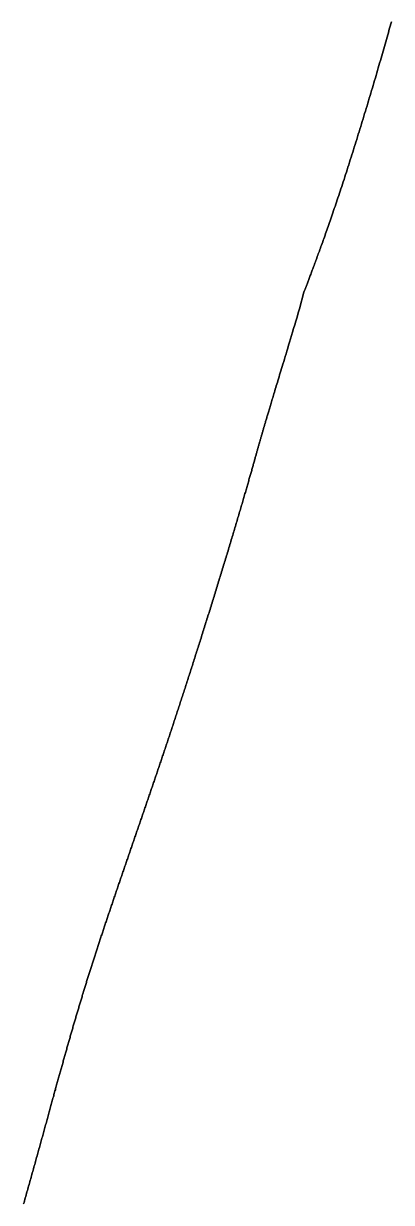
# Model space of a CAD drawing. Header units: inches. Extents: x 130170 to 284068, y 377793 to 804530.
# Drawn here: x 260343.7 to 260360, y 745347.3 to 745399.9 of the extents above; entities that cross this region are included whole.
import ezdxf

# ---------------------------------------------------------------- set-up
doc = ezdxf.new("R2010")
doc.units = ezdxf.units.IN
doc.header["$MEASUREMENT"] = 0
doc.layers.add('muni_il', color=7, linetype='Continuous')

msp = doc.modelspace()

# ---------------------------------------------------------------- linework, layer by layer
at = {"layer": 'muni_il'}
for points in [[(260343.675, 745347.283), (260343.694, 745347.35), (260343.713, 745347.417), (260343.732, 745347.483), (260343.75, 745347.549), (260343.769, 745347.616), (260343.788, 745347.682), (260343.806, 745347.748), (260343.825, 745347.814), (260343.843, 745347.88), (260343.862, 745347.945), (260343.88, 745348.011), (260343.898, 745348.076), (260343.917, 745348.142), (260343.935, 745348.207), (260343.953, 745348.272), (260343.971, 745348.337), (260343.989, 745348.401), (260344.007, 745348.466), (260344.025, 745348.53), (260344.043, 745348.595), (260344.061, 745348.659), (260344.079, 745348.723), (260344.097, 745348.787), (260344.115, 745348.851), (260344.132, 745348.914), (260344.15, 745348.978), (260344.168, 745349.041), (260344.185, 745349.104), (260344.203, 745349.167), (260344.22, 745349.23), (260344.238, 745349.293), (260344.255, 745349.355), (260344.272, 745349.418), (260344.29, 745349.48), (260344.307, 745349.542), (260344.324, 745349.604), (260344.341, 745349.666), (260344.358, 745349.727), (260344.375, 745349.789), (260344.392, 745349.85), (260344.409, 745349.911), (260344.426, 745349.972), (260344.443, 745350.033), (260344.459, 745350.093), (260344.476, 745350.154), (260344.493, 745350.214), (260344.509, 745350.274), (260344.526, 745350.334), (260344.542, 745350.394), (260344.559, 745350.453), (260344.575, 745350.513), (260344.591, 745350.572), (260344.608, 745350.631), (260344.624, 745350.69), (260344.64, 745350.748), (260344.656, 745350.807), (260344.672, 745350.865), (260344.688, 745350.923), (260344.704, 745350.981), (260344.72, 745351.039), (260344.736, 745351.096), (260344.752, 745351.154), (260344.767, 745351.211), (260344.783, 745351.268), (260344.799, 745351.325), (260344.814, 745351.382), (260344.83, 745351.438), (260344.845, 745351.494), (260344.861, 745351.551), (260344.876, 745351.606), (260344.892, 745351.662), (260344.907, 745351.718), (260344.922, 745351.773), (260344.937, 745351.829), (260344.952, 745351.884), (260344.968, 745351.938), (260344.983, 745351.993), (260344.998, 745352.048), (260345.013, 745352.102), (260345.027, 745352.156), (260345.042, 745352.21), (260345.057, 745352.264), (260345.072, 745352.317), (260345.087, 745352.371), (260345.101, 745352.424), (260345.116, 745352.477), (260345.131, 745352.53), (260345.145, 745352.583), (260345.16, 745352.636), (260345.174, 745352.688), (260345.189, 745352.74), (260345.203, 745352.792), (260345.218, 745352.844), (260345.232, 745352.896), (260345.246, 745352.947), (260345.26, 745352.999), (260345.275, 745353.05), (260345.289, 745353.101), (260345.303, 745353.152), (260345.317, 745353.203), (260345.331, 745353.254), (260345.345, 745353.304), (260345.359, 745353.354), (260345.373, 745353.405), (260345.387, 745353.455), (260345.401, 745353.504), (260345.415, 745353.554), (260345.429, 745353.604), (260345.442, 745353.653), (260345.456, 745353.702), (260345.47, 745353.751), (260345.484, 745353.8), (260345.497, 745353.849), (260345.511, 745353.898), (260345.525, 745353.946), (260345.538, 745353.995), (260345.552, 745354.043), (260345.565, 745354.092), (260345.579, 745354.14), (260345.593, 745354.187), (260345.606, 745354.235), (260345.62, 745354.283), (260345.633, 745354.331), (260345.647, 745354.378), (260345.66, 745354.425), (260345.673, 745354.473), (260345.687, 745354.52), (260345.7, 745354.567), (260345.713, 745354.614), (260345.727, 745354.66), (260345.74, 745354.707), (260345.754, 745354.754), (260345.767, 745354.8), (260345.78, 745354.847), (260345.794, 745354.893), (260345.807, 745354.939), (260345.82, 745354.986), (260345.834, 745355.032), (260345.847, 745355.078), (260345.86, 745355.124), (260345.873, 745355.169), (260345.887, 745355.215), (260345.9, 745355.261), (260345.913, 745355.307), (260345.927, 745355.352), (260345.94, 745355.398), (260345.953, 745355.443), (260345.966, 745355.488), (260345.98, 745355.534), (260345.993, 745355.579), (260346.006, 745355.624), (260346.02, 745355.669), (260346.033, 745355.714), (260346.046, 745355.76), (260346.059, 745355.805), (260346.073, 745355.85), (260346.086, 745355.894), (260346.099, 745355.939), (260346.113, 745355.984), (260346.126, 745356.029), (260346.14, 745356.074), (260346.153, 745356.119), (260346.166, 745356.164), (260346.18, 745356.208), (260346.193, 745356.253), (260346.207, 745356.298), (260346.22, 745356.343), (260346.234, 745356.387), (260346.247, 745356.432), (260346.261, 745356.477), (260346.274, 745356.521), (260346.288, 745356.566), (260346.302, 745356.611), (260346.315, 745356.655), (260346.329, 745356.7), (260346.343, 745356.745), (260346.356, 745356.79), (260346.37, 745356.834), (260346.384, 745356.879), (260346.398, 745356.924), (260346.412, 745356.969), (260346.425, 745357.014), (260346.439, 745357.058), (260346.453, 745357.103), (260346.467, 745357.148), (260346.481, 745357.193), (260346.495, 745357.238), (260346.509, 745357.283), (260346.523, 745357.328), (260346.537, 745357.373), (260346.551, 745357.418), (260346.566, 745357.464), (260346.58, 745357.509), (260346.594, 745357.554), (260346.608, 745357.599), (260346.623, 745357.645), (260346.637, 745357.69), (260346.651, 745357.736), (260346.666, 745357.781), (260346.68, 745357.827), (260346.695, 745357.873), (260346.709, 745357.918), (260346.724, 745357.964), (260346.739, 745358.01), (260346.753, 745358.056), (260346.768, 745358.102), (260346.783, 745358.148), (260346.798, 745358.194), (260346.812, 745358.24), (260346.827, 745358.286), (260346.842, 745358.333), (260346.857, 745358.379), (260346.872, 745358.425), (260346.887, 745358.472), (260346.903, 745358.519), (260346.918, 745358.565), (260346.933, 745358.612), (260346.948, 745358.659), (260346.963, 745358.706), (260346.979, 745358.753), (260346.994, 745358.8), (260347.009, 745358.847), (260347.025, 745358.894), (260347.04, 745358.942), (260347.056, 745358.989), (260347.072, 745359.037), (260347.087, 745359.084), (260347.103, 745359.132), (260347.119, 745359.18), (260347.134, 745359.228), (260347.15, 745359.276), (260347.166, 745359.323), (260347.182, 745359.372), (260347.198, 745359.42), (260347.214, 745359.468), (260347.23, 745359.517), (260347.246, 745359.565), (260347.262, 745359.614), (260347.278, 745359.662), (260347.295, 745359.711), (260347.311, 745359.76), (260347.327, 745359.809), (260347.343, 745359.857), (260347.36, 745359.907), (260347.376, 745359.956), (260347.393, 745360.005), (260347.409, 745360.054), (260347.426, 745360.104), (260347.442, 745360.153), (260347.459, 745360.203), (260347.475, 745360.252), (260347.492, 745360.302), (260347.509, 745360.352), (260347.526, 745360.401), (260347.542, 745360.452), (260347.559, 745360.501), (260347.576, 745360.552), (260347.593, 745360.602), (260347.61, 745360.652), (260347.627, 745360.702), (260347.644, 745360.753), (260347.661, 745360.803), (260347.678, 745360.854), (260347.695, 745360.904), (260347.712, 745360.955), (260347.73, 745361.006), (260347.747, 745361.056), (260347.764, 745361.107), (260347.781, 745361.158), (260347.799, 745361.209), (260347.816, 745361.26), (260347.833, 745361.311), (260347.851, 745361.362), (260347.868, 745361.413), (260347.886, 745361.465), (260347.903, 745361.516), (260347.92, 745361.567), (260347.938, 745361.619), (260347.956, 745361.67), (260347.973, 745361.722), (260347.991, 745361.773), (260348.008, 745361.825), (260348.026, 745361.876), (260348.043, 745361.928), (260348.061, 745361.979), (260348.079, 745362.031), (260348.096, 745362.083), (260348.114, 745362.135), (260348.132, 745362.186), (260348.15, 745362.238), (260348.167, 745362.29), (260348.185, 745362.342), (260348.203, 745362.394), (260348.22, 745362.446), (260348.238, 745362.498), (260348.256, 745362.55), (260348.274, 745362.602), (260348.292, 745362.654), (260348.31, 745362.705), (260348.327, 745362.758), (260348.345, 745362.809), (260348.363, 745362.862), (260348.381, 745362.914), (260348.399, 745362.966), (260348.417, 745363.018), (260348.434, 745363.07), (260348.452, 745363.122), (260348.47, 745363.174), (260348.488, 745363.226), (260348.506, 745363.278), (260348.524, 745363.33), (260348.542, 745363.382), (260348.56, 745363.434), (260348.577, 745363.486), (260348.595, 745363.538), (260348.613, 745363.59), (260348.631, 745363.642), (260348.649, 745363.694), (260348.667, 745363.746), (260348.684, 745363.798), (260348.702, 745363.85), (260348.72, 745363.902), (260348.738, 745363.954), (260348.756, 745364.006), (260348.774, 745364.057), (260348.791, 745364.109), (260348.809, 745364.161), (260348.827, 745364.213), (260348.845, 745364.265), (260348.862, 745364.317), (260348.88, 745364.368), (260348.898, 745364.42), (260348.916, 745364.472), (260348.934, 745364.524), (260348.951, 745364.575), (260348.969, 745364.627), (260348.987, 745364.679), (260349.004, 745364.73), (260349.022, 745364.782), (260349.04, 745364.834), (260349.057, 745364.885), (260349.075, 745364.937), (260349.093, 745364.988), (260349.11, 745365.04), (260349.128, 745365.091), (260349.145, 745365.143), (260349.163, 745365.194), (260349.181, 745365.246), (260349.198, 745365.297), (260349.216, 745365.348), (260349.233, 745365.4), (260349.251, 745365.451), (260349.269, 745365.503), (260349.286, 745365.554), (260349.304, 745365.605), (260349.321, 745365.657), (260349.339, 745365.708), (260349.356, 745365.76), (260349.374, 745365.811), (260349.391, 745365.862), (260349.409, 745365.914), (260349.426, 745365.965), (260349.444, 745366.016), (260349.461, 745366.068), (260349.479, 745366.119), (260349.496, 745366.171), (260349.513, 745366.222), (260349.531, 745366.273), (260349.548, 745366.325), (260349.566, 745366.376), (260349.583, 745366.428), (260349.601, 745366.479), (260349.618, 745366.531), (260349.636, 745366.582), (260349.653, 745366.634), (260349.671, 745366.686), (260349.688, 745366.738), (260349.706, 745366.789), (260349.723, 745366.841), (260349.741, 745366.893), (260349.758, 745366.945), (260349.776, 745366.997), (260349.793, 745367.049), (260349.811, 745367.101), (260349.828, 745367.153), (260349.846, 745367.205), (260349.863, 745367.257), (260349.881, 745367.31), (260349.898, 745367.362), (260349.916, 745367.415), (260349.934, 745367.467), (260349.951, 745367.52), (260349.969, 745367.573), (260349.987, 745367.626), (260350.004, 745367.679), (260350.022, 745367.732), (260350.04, 745367.785), (260350.058, 745367.838), (260350.075, 745367.891), (260350.093, 745367.945), (260350.111, 745367.999), (260350.129, 745368.052), (260350.147, 745368.106), (260350.165, 745368.16), (260350.183, 745368.214), (260350.201, 745368.269), (260350.219, 745368.323), (260350.237, 745368.378), (260350.255, 745368.432), (260350.273, 745368.487), (260350.291, 745368.542), (260350.31, 745368.598), (260350.328, 745368.653), (260350.346, 745368.708), (260350.365, 745368.764), (260350.383, 745368.82), (260350.402, 745368.876), (260350.42, 745368.932), (260350.439, 745368.989), (260350.457, 745369.045), (260350.476, 745369.102), (260350.495, 745369.159), (260350.513, 745369.216), (260350.532, 745369.274), (260350.551, 745369.331), (260350.57, 745369.389), (260350.589, 745369.447), (260350.608, 745369.505), (260350.627, 745369.564), (260350.646, 745369.622), (260350.665, 745369.681), (260350.684, 745369.74), (260350.704, 745369.799), (260350.723, 745369.859), (260350.742, 745369.919), (260350.762, 745369.979), (260350.782, 745370.039), (260350.801, 745370.1), (260350.821, 745370.16), (260350.841, 745370.221), (260350.86, 745370.282), (260350.88, 745370.344), (260350.9, 745370.406), (260350.92, 745370.468), (260350.94, 745370.53), (260350.96, 745370.592), (260350.981, 745370.655), (260351.001, 745370.718), (260351.021, 745370.781), (260351.041, 745370.844), (260351.062, 745370.908), (260351.082, 745370.972), (260351.103, 745371.036), (260351.124, 745371.1), (260351.144, 745371.165), (260351.165, 745371.23), (260351.186, 745371.295), (260351.207, 745371.361), (260351.228, 745371.426), (260351.249, 745371.492), (260351.27, 745371.558), (260351.291, 745371.625), (260351.312, 745371.691), (260351.333, 745371.758), (260351.355, 745371.825), (260351.376, 745371.893), (260351.398, 745371.96), (260351.419, 745372.028), (260351.441, 745372.096), (260351.462, 745372.164), (260351.484, 745372.233), (260351.506, 745372.302), (260351.527, 745372.371), (260351.549, 745372.44), (260351.571, 745372.509), (260351.593, 745372.579), (260351.615, 745372.649), (260351.637, 745372.719), (260351.659, 745372.789), (260351.681, 745372.859), (260351.703, 745372.93), (260351.726, 745373), (260351.748, 745373.071), (260351.77, 745373.143), (260351.793, 745373.214), (260351.815, 745373.285), (260351.837, 745373.357), (260351.86, 745373.429), (260351.882, 745373.5), (260351.904, 745373.572), (260351.927, 745373.644), (260351.949, 745373.717), (260351.972, 745373.789), (260351.994, 745373.862), (260352.017, 745373.934), (260352.04, 745374.007), (260352.062, 745374.08), (260352.085, 745374.152), (260352.107, 745374.225), (260352.13, 745374.298), (260352.152, 745374.371), (260352.175, 745374.444), (260352.198, 745374.517), (260352.22, 745374.59), (260352.243, 745374.664), (260352.265, 745374.737), (260352.288, 745374.81), (260352.31, 745374.883), (260352.333, 745374.956), (260352.355, 745375.03), (260352.378, 745375.103), (260352.4, 745375.176), (260352.422, 745375.249), (260352.445, 745375.322), (260352.467, 745375.395), (260352.489, 745375.467), (260352.511, 745375.54), (260352.533, 745375.613), (260352.555, 745375.685), (260352.577, 745375.758), (260352.599, 745375.83), (260352.621, 745375.902), (260352.643, 745375.974), (260352.665, 745376.046), (260352.687, 745376.117), (260352.708, 745376.189), (260352.73, 745376.26), (260352.751, 745376.331), (260352.773, 745376.402), (260352.794, 745376.472), (260352.815, 745376.543), (260352.836, 745376.613), (260352.857, 745376.683), (260352.878, 745376.752), (260352.899, 745376.822), (260352.92, 745376.891), (260352.94, 745376.96), (260352.961, 745377.028), (260352.981, 745377.096), (260353.001, 745377.164), (260353.022, 745377.232), (260353.042, 745377.299), (260353.061, 745377.365), (260353.081, 745377.432), (260353.101, 745377.498), (260353.12, 745377.564), (260353.14, 745377.629), (260353.159, 745377.694), (260353.178, 745377.758), (260353.197, 745377.822), (260353.216, 745377.886), (260353.235, 745377.949), (260353.253, 745378.012), (260353.271, 745378.075), (260353.29, 745378.137), (260353.308, 745378.198), (260353.326, 745378.259), (260353.343, 745378.32), (260353.361, 745378.38), (260353.379, 745378.439), (260353.396, 745378.499), (260353.413, 745378.557), (260353.43, 745378.615), (260353.447, 745378.673), (260353.463, 745378.73), (260353.48, 745378.787), (260353.496, 745378.843), (260353.512, 745378.898), (260353.528, 745378.954), (260353.544, 745379.008), (260353.56, 745379.062), (260353.575, 745379.116), (260353.591, 745379.169), (260353.606, 745379.221), (260353.621, 745379.273), (260353.635, 745379.325), (260353.65, 745379.376), (260353.665, 745379.426), (260353.679, 745379.476), (260353.693, 745379.525), (260353.707, 745379.574), (260353.721, 745379.623), (260353.735, 745379.671), (260353.748, 745379.718), (260353.762, 745379.765), (260353.775, 745379.811), (260353.788, 745379.857), (260353.801, 745379.902), (260353.814, 745379.947), (260353.826, 745379.991), (260353.838, 745380.035), (260353.851, 745380.079), (260353.863, 745380.122), (260353.875, 745380.164), (260353.887, 745380.206), (260353.899, 745380.248), (260353.91, 745380.289), (260353.922, 745380.33), (260353.933, 745380.37), (260353.945, 745380.41), (260353.956, 745380.45), (260353.967, 745380.489), (260353.978, 745380.528), (260353.989, 745380.566), (260353.999, 745380.604), (260354.01, 745380.642), (260354.021, 745380.68), (260354.031, 745380.717), (260354.041, 745380.753), (260354.052, 745380.79), (260354.062, 745380.826), (260354.072, 745380.862), (260354.082, 745380.898), (260354.092, 745380.933), (260354.102, 745380.969), (260354.112, 745381.004), (260354.122, 745381.039), (260354.132, 745381.074), (260354.142, 745381.108), (260354.151, 745381.143), (260354.161, 745381.177), (260354.171, 745381.211), (260354.18, 745381.246), (260354.19, 745381.28), (260354.2, 745381.314), (260354.209, 745381.348), (260354.219, 745381.382), (260354.229, 745381.416), (260354.238, 745381.45), (260354.248, 745381.484), (260354.258, 745381.518), (260354.268, 745381.552), (260354.278, 745381.587), (260354.288, 745381.621), (260354.297, 745381.656), (260354.308, 745381.69), (260354.318, 745381.725), (260354.328, 745381.76), (260354.338, 745381.796), (260354.348, 745381.831), (260354.359, 745381.867), (260354.369, 745381.903), (260354.38, 745381.94), (260354.391, 745381.977), (260354.402, 745382.014), (260354.413, 745382.052), (260354.424, 745382.09), (260354.435, 745382.128), (260354.447, 745382.167), (260354.458, 745382.207), (260354.47, 745382.247), (260354.482, 745382.287), (260354.494, 745382.329), (260354.507, 745382.371), (260354.519, 745382.413), (260354.532, 745382.456), (260354.545, 745382.5), (260354.559, 745382.545), (260354.572, 745382.591), (260354.586, 745382.637), (260354.6, 745382.685), (260354.615, 745382.733), (260354.63, 745382.782), (260354.645, 745382.833), (260354.66, 745382.884), (260354.676, 745382.937), (260354.692, 745382.991), (260354.709, 745383.045), (260354.726, 745383.102), (260354.743, 745383.16), (260354.761, 745383.219), (260354.78, 745383.28), (260354.798, 745383.342), (260354.818, 745383.406), (260354.838, 745383.472), (260354.858, 745383.539), (260354.879, 745383.609), (260354.901, 745383.68), (260354.923, 745383.753), (260354.946, 745383.829), (260354.969, 745383.907), (260354.994, 745383.987), (260355.019, 745384.07), (260355.045, 745384.156), (260355.071, 745384.244), (260355.099, 745384.335), (260355.128, 745384.429), (260355.157, 745384.527), (260355.187, 745384.627), (260355.219, 745384.731), (260355.251, 745384.839), (260355.285, 745384.95), (260355.32, 745385.065), (260355.356, 745385.185), (260355.393, 745385.308), (260355.432, 745385.436), (260355.472, 745385.569), (260355.513, 745385.707), (260355.556, 745385.849), (260355.6, 745385.997), (260355.646, 745386.151), (260355.694, 745386.31), (260355.743, 745386.475), (260355.794, 745386.646), (260355.847, 745386.824), (260355.902, 745387.009), (260355.959, 745387.2), (260356.154, 745387.943), (260356.178, 745388.007), (260356.191, 745388.041), (260356.204, 745388.076), (260356.218, 745388.111), (260356.231, 745388.147), (260356.245, 745388.185), (260356.26, 745388.223), (260356.275, 745388.261), (260356.289, 745388.3), (260356.305, 745388.34), (260356.32, 745388.381), (260356.336, 745388.422), (260356.352, 745388.464), (260356.368, 745388.507), (260356.384, 745388.55), (260356.401, 745388.594), (260356.418, 745388.639), (260356.435, 745388.684), (260356.453, 745388.73), (260356.47, 745388.777), (260356.488, 745388.824), (260356.507, 745388.872), (260356.525, 745388.921), (260356.544, 745388.971), (260356.563, 745389.022), (260356.582, 745389.073), (260356.602, 745389.126), (260356.622, 745389.179), (260356.642, 745389.233), (260356.663, 745389.289), (260356.684, 745389.345), (260356.705, 745389.402), (260356.726, 745389.46), (260356.748, 745389.52), (260356.771, 745389.58), (260356.793, 745389.641), (260356.816, 745389.704), (260356.839, 745389.768), (260356.863, 745389.833), (260356.887, 745389.899), (260356.911, 745389.966), (260356.936, 745390.035), (260356.961, 745390.105), (260356.987, 745390.175), (260357.012, 745390.248), (260357.039, 745390.321), (260357.065, 745390.396), (260357.092, 745390.472), (260357.119, 745390.549), (260357.147, 745390.627), (260357.175, 745390.707), (260357.203, 745390.788), (260357.232, 745390.87), (260357.261, 745390.953), (260357.29, 745391.038), (260357.32, 745391.124), (260357.35, 745391.211), (260357.38, 745391.299), (260357.411, 745391.389), (260357.442, 745391.48), (260357.473, 745391.572), (260357.504, 745391.664), (260357.536, 745391.759), (260357.568, 745391.854), (260357.6, 745391.95), (260357.633, 745392.047), (260357.666, 745392.146), (260357.699, 745392.245), (260357.732, 745392.346), (260357.766, 745392.447), (260357.8, 745392.55), (260357.833, 745392.653), (260357.868, 745392.757), (260357.902, 745392.862), (260357.936, 745392.968), (260357.971, 745393.074), (260358.006, 745393.182), (260358.041, 745393.29), (260358.076, 745393.398), (260358.111, 745393.508), (260358.146, 745393.618), (260358.181, 745393.728), (260358.217, 745393.84), (260358.252, 745393.951), (260358.288, 745394.064), (260358.323, 745394.176), (260358.359, 745394.289), (260358.395, 745394.403), (260358.43, 745394.517), (260358.466, 745394.631), (260358.502, 745394.745), (260358.537, 745394.86), (260358.573, 745394.975), (260358.608, 745395.09), (260358.644, 745395.205), (260358.679, 745395.321), (260358.715, 745395.436), (260358.75, 745395.551), (260358.785, 745395.667), (260358.821, 745395.782), (260358.855, 745395.898), (260358.891, 745396.013), (260358.925, 745396.128), (260358.96, 745396.243), (260358.995, 745396.358), (260359.029, 745396.473), (260359.063, 745396.588), (260359.097, 745396.702), (260359.131, 745396.816), (260359.165, 745396.93), (260359.199, 745397.043), (260359.232, 745397.156), (260359.265, 745397.268), (260359.298, 745397.381), (260359.331, 745397.492), (260359.363, 745397.604), (260359.396, 745397.715), (260359.428, 745397.825), (260359.46, 745397.935), (260359.491, 745398.044), (260359.523, 745398.153), (260359.554, 745398.261), (260359.585, 745398.368), (260359.616, 745398.475), (260359.646, 745398.582), (260359.676, 745398.687), (260359.706, 745398.792), (260359.736, 745398.897), (260359.765, 745399), (260359.795, 745399.103), (260359.824, 745399.206), (260359.852, 745399.307), (260359.88, 745399.408), (260359.909, 745399.508), (260359.936, 745399.607), (260359.964, 745399.706), (260359.991, 745399.804), (260360.018, 745399.901), (260360.045, 745399.997)], [(260360.045, 745399.997), (260360.018, 745399.901), (260359.991, 745399.804), (260359.964, 745399.706), (260359.936, 745399.607), (260359.909, 745399.508), (260359.88, 745399.408), (260359.852, 745399.307), (260359.824, 745399.206), (260359.795, 745399.103), (260359.765, 745399), (260359.736, 745398.897), (260359.706, 745398.792), (260359.676, 745398.687), (260359.646, 745398.582), (260359.616, 745398.475), (260359.585, 745398.368), (260359.554, 745398.261), (260359.523, 745398.153), (260359.491, 745398.044), (260359.46, 745397.935), (260359.428, 745397.825), (260359.396, 745397.715), (260359.363, 745397.604), (260359.331, 745397.492), (260359.298, 745397.381), (260359.265, 745397.268), (260359.232, 745397.156), (260359.199, 745397.043), (260359.165, 745396.93), (260359.131, 745396.816), (260359.097, 745396.702), (260359.063, 745396.588), (260359.029, 745396.473), (260358.995, 745396.358), (260358.96, 745396.243), (260358.925, 745396.128), (260358.891, 745396.013), (260358.855, 745395.898), (260358.821, 745395.782), (260358.785, 745395.667), (260358.75, 745395.551), (260358.715, 745395.436), (260358.679, 745395.321), (260358.644, 745395.205), (260358.608, 745395.09), (260358.573, 745394.975), (260358.537, 745394.86), (260358.502, 745394.745), (260358.466, 745394.631), (260358.43, 745394.517), (260358.395, 745394.403), (260358.359, 745394.289), (260358.323, 745394.176), (260358.288, 745394.064), (260358.252, 745393.951), (260358.217, 745393.84), (260358.181, 745393.728), (260358.146, 745393.618), (260358.111, 745393.508), (260358.076, 745393.398), (260358.041, 745393.29), (260358.006, 745393.182), (260357.971, 745393.074), (260357.936, 745392.968), (260357.902, 745392.862), (260357.868, 745392.757), (260357.833, 745392.653), (260357.8, 745392.55), (260357.766, 745392.447), (260357.732, 745392.346), (260357.699, 745392.245), (260357.666, 745392.146), (260357.633, 745392.047), (260357.6, 745391.95), (260357.568, 745391.854), (260357.536, 745391.759), (260357.504, 745391.664), (260357.473, 745391.572), (260357.442, 745391.48), (260357.411, 745391.389), (260357.38, 745391.299), (260357.35, 745391.211), (260357.32, 745391.124), (260357.29, 745391.038), (260357.261, 745390.953), (260357.232, 745390.87), (260357.203, 745390.788), (260357.175, 745390.707), (260357.147, 745390.627), (260357.119, 745390.549), (260357.092, 745390.472), (260357.065, 745390.396), (260357.039, 745390.321), (260357.012, 745390.248), (260356.987, 745390.175), (260356.961, 745390.105), (260356.936, 745390.035), (260356.911, 745389.966), (260356.887, 745389.899), (260356.863, 745389.833), (260356.839, 745389.768), (260356.816, 745389.704), (260356.793, 745389.641), (260356.771, 745389.58), (260356.748, 745389.52), (260356.726, 745389.46), (260356.705, 745389.402), (260356.684, 745389.345), (260356.663, 745389.289), (260356.642, 745389.233), (260356.622, 745389.179), (260356.602, 745389.126), (260356.582, 745389.073), (260356.563, 745389.022), (260356.544, 745388.971), (260356.525, 745388.921), (260356.507, 745388.872), (260356.488, 745388.824), (260356.47, 745388.777), (260356.453, 745388.73), (260356.435, 745388.684), (260356.418, 745388.639), (260356.401, 745388.594), (260356.384, 745388.55), (260356.368, 745388.507), (260356.352, 745388.464), (260356.336, 745388.422), (260356.32, 745388.381), (260356.305, 745388.34), (260356.289, 745388.3), (260356.275, 745388.261), (260356.26, 745388.223), (260356.245, 745388.185), (260356.231, 745388.147), (260356.218, 745388.111), (260356.204, 745388.076), (260356.191, 745388.041), (260356.178, 745388.007), (260356.154, 745387.943), (260355.959, 745387.2), (260355.902, 745387.009), (260355.847, 745386.824), (260355.794, 745386.646), (260355.743, 745386.475), (260355.694, 745386.31), (260355.646, 745386.151), (260355.6, 745385.997), (260355.556, 745385.849), (260355.513, 745385.707), (260355.472, 745385.569), (260355.432, 745385.436), (260355.393, 745385.308), (260355.356, 745385.185), (260355.32, 745385.065), (260355.285, 745384.95), (260355.251, 745384.839), (260355.219, 745384.731), (260355.187, 745384.627), (260355.157, 745384.527), (260355.128, 745384.429), (260355.099, 745384.335), (260355.071, 745384.244), (260355.045, 745384.156), (260355.019, 745384.07), (260354.994, 745383.987), (260354.969, 745383.907), (260354.946, 745383.829), (260354.923, 745383.753), (260354.901, 745383.68), (260354.879, 745383.609), (260354.858, 745383.539), (260354.838, 745383.472), (260354.818, 745383.406), (260354.798, 745383.342), (260354.78, 745383.28), (260354.761, 745383.219), (260354.743, 745383.16), (260354.726, 745383.102), (260354.709, 745383.045), (260354.692, 745382.991), (260354.676, 745382.937), (260354.66, 745382.884), (260354.645, 745382.833), (260354.63, 745382.782), (260354.615, 745382.733), (260354.6, 745382.685), (260354.586, 745382.637), (260354.572, 745382.591), (260354.559, 745382.545), (260354.545, 745382.5), (260354.532, 745382.456), (260354.519, 745382.413), (260354.507, 745382.371), (260354.494, 745382.329), (260354.482, 745382.287), (260354.47, 745382.247), (260354.458, 745382.207), (260354.447, 745382.167), (260354.435, 745382.128), (260354.424, 745382.09), (260354.413, 745382.052), (260354.402, 745382.014), (260354.391, 745381.977), (260354.38, 745381.94), (260354.369, 745381.903), (260354.359, 745381.867), (260354.348, 745381.831), (260354.338, 745381.796), (260354.328, 745381.76), (260354.318, 745381.725), (260354.308, 745381.69), (260354.297, 745381.656), (260354.288, 745381.621), (260354.278, 745381.587), (260354.268, 745381.552), (260354.258, 745381.518), (260354.248, 745381.484), (260354.238, 745381.45), (260354.229, 745381.416), (260354.219, 745381.382), (260354.209, 745381.348), (260354.2, 745381.314), (260354.19, 745381.28), (260354.18, 745381.246), (260354.171, 745381.211), (260354.161, 745381.177), (260354.151, 745381.143), (260354.142, 745381.108), (260354.132, 745381.074), (260354.122, 745381.039), (260354.112, 745381.004), (260354.102, 745380.969), (260354.092, 745380.933), (260354.082, 745380.898), (260354.072, 745380.862), (260354.062, 745380.826), (260354.052, 745380.79), (260354.041, 745380.753), (260354.031, 745380.717), (260354.021, 745380.68), (260354.01, 745380.642), (260353.999, 745380.604), (260353.989, 745380.566), (260353.978, 745380.528), (260353.967, 745380.489), (260353.956, 745380.45), (260353.945, 745380.41), (260353.933, 745380.37), (260353.922, 745380.33), (260353.91, 745380.289), (260353.899, 745380.248), (260353.887, 745380.206), (260353.875, 745380.164), (260353.863, 745380.122), (260353.851, 745380.079), (260353.838, 745380.035), (260353.826, 745379.991), (260353.814, 745379.947), (260353.801, 745379.902), (260353.788, 745379.857), (260353.775, 745379.811), (260353.762, 745379.765), (260353.748, 745379.718), (260353.735, 745379.671), (260353.721, 745379.623), (260353.707, 745379.574), (260353.693, 745379.525), (260353.679, 745379.476), (260353.665, 745379.426), (260353.65, 745379.376), (260353.635, 745379.325), (260353.621, 745379.273), (260353.606, 745379.221), (260353.591, 745379.169), (260353.575, 745379.116), (260353.56, 745379.062), (260353.544, 745379.008), (260353.528, 745378.954), (260353.512, 745378.898), (260353.496, 745378.843), (260353.48, 745378.787), (260353.463, 745378.73), (260353.447, 745378.673), (260353.43, 745378.615), (260353.413, 745378.557), (260353.396, 745378.499), (260353.379, 745378.439), (260353.361, 745378.38), (260353.343, 745378.32), (260353.326, 745378.259), (260353.308, 745378.198), (260353.29, 745378.137), (260353.271, 745378.075), (260353.253, 745378.012), (260353.235, 745377.949), (260353.216, 745377.886), (260353.197, 745377.822), (260353.178, 745377.758), (260353.159, 745377.694), (260353.14, 745377.629), (260353.12, 745377.564), (260353.101, 745377.498), (260353.081, 745377.432), (260353.061, 745377.365), (260353.042, 745377.299), (260353.022, 745377.232), (260353.001, 745377.164), (260352.981, 745377.096), (260352.961, 745377.028), (260352.94, 745376.96), (260352.92, 745376.891), (260352.899, 745376.822), (260352.878, 745376.752), (260352.857, 745376.683), (260352.836, 745376.613), (260352.815, 745376.543), (260352.794, 745376.472), (260352.773, 745376.402), (260352.751, 745376.331), (260352.73, 745376.26), (260352.708, 745376.189), (260352.687, 745376.117), (260352.665, 745376.046), (260352.643, 745375.974), (260352.621, 745375.902), (260352.599, 745375.83), (260352.577, 745375.758), (260352.555, 745375.685), (260352.533, 745375.613), (260352.511, 745375.54), (260352.489, 745375.467), (260352.467, 745375.395), (260352.445, 745375.322), (260352.422, 745375.249), (260352.4, 745375.176), (260352.378, 745375.103), (260352.355, 745375.03), (260352.333, 745374.956), (260352.31, 745374.883), (260352.288, 745374.81), (260352.265, 745374.737), (260352.243, 745374.664), (260352.22, 745374.59), (260352.198, 745374.517), (260352.175, 745374.444), (260352.152, 745374.371), (260352.13, 745374.298), (260352.107, 745374.225), (260352.085, 745374.152), (260352.062, 745374.08), (260352.04, 745374.007), (260352.017, 745373.934), (260351.994, 745373.862), (260351.972, 745373.789), (260351.949, 745373.717), (260351.927, 745373.644), (260351.904, 745373.572), (260351.882, 745373.5), (260351.86, 745373.429), (260351.837, 745373.357), (260351.815, 745373.285), (260351.793, 745373.214), (260351.77, 745373.143), (260351.748, 745373.071), (260351.726, 745373), (260351.703, 745372.93), (260351.681, 745372.859), (260351.659, 745372.789), (260351.637, 745372.719), (260351.615, 745372.649), (260351.593, 745372.579), (260351.571, 745372.509), (260351.549, 745372.44), (260351.527, 745372.371), (260351.506, 745372.302), (260351.484, 745372.233), (260351.462, 745372.164), (260351.441, 745372.096), (260351.419, 745372.028), (260351.398, 745371.96), (260351.376, 745371.893), (260351.355, 745371.825), (260351.333, 745371.758), (260351.312, 745371.691), (260351.291, 745371.625), (260351.27, 745371.558), (260351.249, 745371.492), (260351.228, 745371.426), (260351.207, 745371.361), (260351.186, 745371.295), (260351.165, 745371.23), (260351.144, 745371.165), (260351.124, 745371.1), (260351.103, 745371.036), (260351.082, 745370.972), (260351.062, 745370.908), (260351.041, 745370.844), (260351.021, 745370.781), (260351.001, 745370.718), (260350.981, 745370.655), (260350.96, 745370.592), (260350.94, 745370.53), (260350.92, 745370.468), (260350.9, 745370.406), (260350.88, 745370.344), (260350.86, 745370.282), (260350.841, 745370.221), (260350.821, 745370.16), (260350.801, 745370.1), (260350.782, 745370.039), (260350.762, 745369.979), (260350.742, 745369.919), (260350.723, 745369.859), (260350.704, 745369.799), (260350.684, 745369.74), (260350.665, 745369.681), (260350.646, 745369.622), (260350.627, 745369.564), (260350.608, 745369.505), (260350.589, 745369.447), (260350.57, 745369.389), (260350.551, 745369.331), (260350.532, 745369.274), (260350.513, 745369.216), (260350.495, 745369.159), (260350.476, 745369.102), (260350.457, 745369.045), (260350.439, 745368.989), (260350.42, 745368.932), (260350.402, 745368.876), (260350.383, 745368.82), (260350.365, 745368.764), (260350.346, 745368.708), (260350.328, 745368.653), (260350.31, 745368.598), (260350.291, 745368.542), (260350.273, 745368.487), (260350.255, 745368.432), (260350.237, 745368.378), (260350.219, 745368.323), (260350.201, 745368.269), (260350.183, 745368.214), (260350.165, 745368.16), (260350.147, 745368.106), (260350.129, 745368.052), (260350.111, 745367.999), (260350.093, 745367.945), (260350.075, 745367.891), (260350.058, 745367.838), (260350.04, 745367.785), (260350.022, 745367.732), (260350.004, 745367.679), (260349.987, 745367.626), (260349.969, 745367.573), (260349.951, 745367.52), (260349.934, 745367.467), (260349.916, 745367.415), (260349.898, 745367.362), (260349.881, 745367.31), (260349.863, 745367.257), (260349.846, 745367.205), (260349.828, 745367.153), (260349.811, 745367.101), (260349.793, 745367.049), (260349.776, 745366.997), (260349.758, 745366.945), (260349.741, 745366.893), (260349.723, 745366.841), (260349.706, 745366.789), (260349.688, 745366.738), (260349.671, 745366.686), (260349.653, 745366.634), (260349.636, 745366.582), (260349.618, 745366.531), (260349.601, 745366.479), (260349.583, 745366.428), (260349.566, 745366.376), (260349.548, 745366.325), (260349.531, 745366.273), (260349.513, 745366.222), (260349.496, 745366.171), (260349.479, 745366.119), (260349.461, 745366.068), (260349.444, 745366.016), (260349.426, 745365.965), (260349.409, 745365.914), (260349.391, 745365.862), (260349.374, 745365.811), (260349.356, 745365.76), (260349.339, 745365.708), (260349.321, 745365.657), (260349.304, 745365.605), (260349.286, 745365.554), (260349.269, 745365.503), (260349.251, 745365.451), (260349.233, 745365.4), (260349.216, 745365.348), (260349.198, 745365.297), (260349.181, 745365.246), (260349.163, 745365.194), (260349.145, 745365.143), (260349.128, 745365.091), (260349.11, 745365.04), (260349.093, 745364.988), (260349.075, 745364.937), (260349.057, 745364.885), (260349.04, 745364.834), (260349.022, 745364.782), (260349.004, 745364.73), (260348.987, 745364.679), (260348.969, 745364.627), (260348.951, 745364.575), (260348.934, 745364.524), (260348.916, 745364.472), (260348.898, 745364.42), (260348.88, 745364.368), (260348.862, 745364.317), (260348.845, 745364.265), (260348.827, 745364.213), (260348.809, 745364.161), (260348.791, 745364.109), (260348.774, 745364.057), (260348.756, 745364.006), (260348.738, 745363.954), (260348.72, 745363.902), (260348.702, 745363.85), (260348.684, 745363.798), (260348.667, 745363.746), (260348.649, 745363.694), (260348.631, 745363.642), (260348.613, 745363.59), (260348.595, 745363.538), (260348.577, 745363.486), (260348.56, 745363.434), (260348.542, 745363.382), (260348.524, 745363.33), (260348.506, 745363.278), (260348.488, 745363.226), (260348.47, 745363.174), (260348.452, 745363.122), (260348.434, 745363.07), (260348.417, 745363.018), (260348.399, 745362.966), (260348.381, 745362.914), (260348.363, 745362.862), (260348.345, 745362.809), (260348.327, 745362.758), (260348.31, 745362.705), (260348.292, 745362.654), (260348.274, 745362.602), (260348.256, 745362.55), (260348.238, 745362.498), (260348.22, 745362.446), (260348.203, 745362.394), (260348.185, 745362.342), (260348.167, 745362.29), (260348.15, 745362.238), (260348.132, 745362.186), (260348.114, 745362.135), (260348.096, 745362.083), (260348.079, 745362.031), (260348.061, 745361.979), (260348.043, 745361.928), (260348.026, 745361.876), (260348.008, 745361.825), (260347.991, 745361.773), (260347.973, 745361.722), (260347.956, 745361.67), (260347.938, 745361.619), (260347.92, 745361.567), (260347.903, 745361.516), (260347.886, 745361.465), (260347.868, 745361.413), (260347.851, 745361.362), (260347.833, 745361.311), (260347.816, 745361.26), (260347.799, 745361.209), (260347.781, 745361.158), (260347.764, 745361.107), (260347.747, 745361.056), (260347.73, 745361.006), (260347.712, 745360.955), (260347.695, 745360.904), (260347.678, 745360.854), (260347.661, 745360.803), (260347.644, 745360.753), (260347.627, 745360.702), (260347.61, 745360.652), (260347.593, 745360.602), (260347.576, 745360.552), (260347.559, 745360.501), (260347.542, 745360.452), (260347.526, 745360.401), (260347.509, 745360.352), (260347.492, 745360.302), (260347.475, 745360.252), (260347.459, 745360.203), (260347.442, 745360.153), (260347.426, 745360.104), (260347.409, 745360.054), (260347.393, 745360.005), (260347.376, 745359.956), (260347.36, 745359.907), (260347.343, 745359.857), (260347.327, 745359.809), (260347.311, 745359.76), (260347.295, 745359.711), (260347.278, 745359.662), (260347.262, 745359.614), (260347.246, 745359.565), (260347.23, 745359.517), (260347.214, 745359.468), (260347.198, 745359.42), (260347.182, 745359.372), (260347.166, 745359.323), (260347.15, 745359.276), (260347.134, 745359.228), (260347.119, 745359.18), (260347.103, 745359.132), (260347.087, 745359.084), (260347.072, 745359.037), (260347.056, 745358.989), (260347.04, 745358.942), (260347.025, 745358.894), (260347.009, 745358.847), (260346.994, 745358.8), (260346.979, 745358.753), (260346.963, 745358.706), (260346.948, 745358.659), (260346.933, 745358.612), (260346.918, 745358.565), (260346.903, 745358.519), (260346.887, 745358.472), (260346.872, 745358.425), (260346.857, 745358.379), (260346.842, 745358.333), (260346.827, 745358.286), (260346.812, 745358.24), (260346.798, 745358.194), (260346.783, 745358.148), (260346.768, 745358.102), (260346.753, 745358.056), (260346.739, 745358.01), (260346.724, 745357.964), (260346.709, 745357.918), (260346.695, 745357.873), (260346.68, 745357.827), (260346.666, 745357.781), (260346.651, 745357.736), (260346.637, 745357.69), (260346.623, 745357.645), (260346.608, 745357.599), (260346.594, 745357.554), (260346.58, 745357.509), (260346.566, 745357.464), (260346.551, 745357.418), (260346.537, 745357.373), (260346.523, 745357.328), (260346.509, 745357.283), (260346.495, 745357.238), (260346.481, 745357.193), (260346.467, 745357.148), (260346.453, 745357.103), (260346.439, 745357.058), (260346.425, 745357.014), (260346.412, 745356.969), (260346.398, 745356.924), (260346.384, 745356.879), (260346.37, 745356.834), (260346.356, 745356.79), (260346.343, 745356.745), (260346.329, 745356.7), (260346.315, 745356.655), (260346.302, 745356.611), (260346.288, 745356.566), (260346.274, 745356.521), (260346.261, 745356.477), (260346.247, 745356.432), (260346.234, 745356.387), (260346.22, 745356.343), (260346.207, 745356.298), (260346.193, 745356.253), (260346.18, 745356.208), (260346.166, 745356.164), (260346.153, 745356.119), (260346.14, 745356.074), (260346.126, 745356.029), (260346.113, 745355.984), (260346.099, 745355.939), (260346.086, 745355.894), (260346.073, 745355.85), (260346.059, 745355.805), (260346.046, 745355.76), (260346.033, 745355.714), (260346.02, 745355.669), (260346.006, 745355.624), (260345.993, 745355.579), (260345.98, 745355.534), (260345.966, 745355.488), (260345.953, 745355.443), (260345.94, 745355.398), (260345.927, 745355.352), (260345.913, 745355.307), (260345.9, 745355.261), (260345.887, 745355.215), (260345.873, 745355.169), (260345.86, 745355.124), (260345.847, 745355.078), (260345.834, 745355.032), (260345.82, 745354.986), (260345.807, 745354.939), (260345.794, 745354.893), (260345.78, 745354.847), (260345.767, 745354.8), (260345.754, 745354.754), (260345.74, 745354.707), (260345.727, 745354.66), (260345.713, 745354.614), (260345.7, 745354.567), (260345.687, 745354.52), (260345.673, 745354.473), (260345.66, 745354.425), (260345.647, 745354.378), (260345.633, 745354.331), (260345.62, 745354.283), (260345.606, 745354.235), (260345.593, 745354.187), (260345.579, 745354.14), (260345.565, 745354.092), (260345.552, 745354.043), (260345.538, 745353.995), (260345.525, 745353.946), (260345.511, 745353.898), (260345.497, 745353.849), (260345.484, 745353.8), (260345.47, 745353.751), (260345.456, 745353.702), (260345.442, 745353.653), (260345.429, 745353.604), (260345.415, 745353.554), (260345.401, 745353.504), (260345.387, 745353.455), (260345.373, 745353.405), (260345.359, 745353.354), (260345.345, 745353.304), (260345.331, 745353.254), (260345.317, 745353.203), (260345.303, 745353.152), (260345.289, 745353.101), (260345.275, 745353.05), (260345.26, 745352.999), (260345.246, 745352.947), (260345.232, 745352.896), (260345.218, 745352.844), (260345.203, 745352.792), (260345.189, 745352.74), (260345.174, 745352.688), (260345.16, 745352.636), (260345.145, 745352.583), (260345.131, 745352.53), (260345.116, 745352.477), (260345.101, 745352.424), (260345.087, 745352.371), (260345.072, 745352.317), (260345.057, 745352.264), (260345.042, 745352.21), (260345.027, 745352.156), (260345.013, 745352.102), (260344.998, 745352.048), (260344.983, 745351.993), (260344.968, 745351.938), (260344.952, 745351.884), (260344.937, 745351.829), (260344.922, 745351.773), (260344.907, 745351.718), (260344.892, 745351.662), (260344.876, 745351.606), (260344.861, 745351.551), (260344.845, 745351.494), (260344.83, 745351.438), (260344.814, 745351.382), (260344.799, 745351.325), (260344.783, 745351.268), (260344.767, 745351.211), (260344.752, 745351.154), (260344.736, 745351.096), (260344.72, 745351.039), (260344.704, 745350.981), (260344.688, 745350.923), (260344.672, 745350.865), (260344.656, 745350.807), (260344.64, 745350.748), (260344.624, 745350.69), (260344.608, 745350.631), (260344.591, 745350.572), (260344.575, 745350.513), (260344.559, 745350.453), (260344.542, 745350.394), (260344.526, 745350.334), (260344.509, 745350.274), (260344.493, 745350.214), (260344.476, 745350.154), (260344.459, 745350.093), (260344.443, 745350.033), (260344.426, 745349.972), (260344.409, 745349.911), (260344.392, 745349.85), (260344.375, 745349.789), (260344.358, 745349.727), (260344.341, 745349.666), (260344.324, 745349.604), (260344.307, 745349.542), (260344.29, 745349.48), (260344.272, 745349.418), (260344.255, 745349.355), (260344.238, 745349.293), (260344.22, 745349.23), (260344.203, 745349.167), (260344.185, 745349.104), (260344.168, 745349.041), (260344.15, 745348.978), (260344.132, 745348.914), (260344.115, 745348.851), (260344.097, 745348.787), (260344.079, 745348.723), (260344.061, 745348.659), (260344.043, 745348.595), (260344.025, 745348.53), (260344.007, 745348.466), (260343.989, 745348.401), (260343.971, 745348.337), (260343.953, 745348.272), (260343.935, 745348.207), (260343.917, 745348.142), (260343.898, 745348.076), (260343.88, 745348.011), (260343.862, 745347.945), (260343.843, 745347.88), (260343.825, 745347.814), (260343.806, 745347.748), (260343.788, 745347.682), (260343.769, 745347.616), (260343.75, 745347.549), (260343.732, 745347.483), (260343.713, 745347.417), (260343.694, 745347.35), (260343.675, 745347.283)]]:
    msp.add_lwpolyline(points, dxfattribs=at)

doc.saveas('drawing.dxf')
